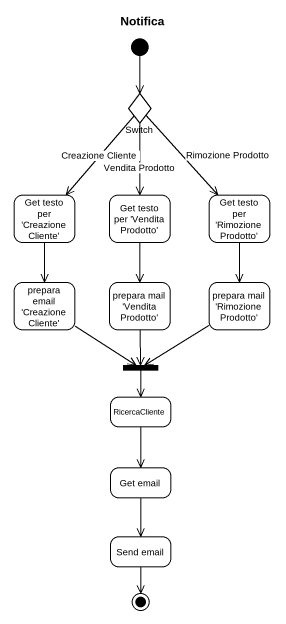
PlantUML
@startuml
title Notifica
hide empty description
state Switch <<choice>>
state "Get testo per 'Creazione Cliente'" as Get_testo_per_Creazione
state "Get testo per 'Vendita Prodotto'" as Get_testo_per_Vendita
state "Get testo per 'Rimozione Prodotto'" as Get_testo_per_Rimozione
state "prepara email 'Creazione Cliente'" as prepara_email_Creazione
state "prepara mail 'Vendita Prodotto'" as prepara_mail_Vendita
state "prepara mail 'Rimozione Prodotto'" as prepara_mail_Rimozione
state fork1 <<join>>
state RicercaCliente
state "Get email" as Get_email
state "Send email" as Send_email
[*] --> Switch
Switch --> Get_testo_per_Creazione : Creazione Cliente
Switch --> Get_testo_per_Vendita : Vendita Prodotto
Switch --> Get_testo_per_Rimozione : Rimozione Prodotto
Get_testo_per_Creazione --> prepara_email_Creazione
Get_testo_per_Vendita --> prepara_mail_Vendita
Get_testo_per_Rimozione --> prepara_mail_Rimozione
prepara_email_Creazione --> fork1
prepara_mail_Vendita --> fork1
prepara_mail_Rimozione --> fork1
fork1 --> RicercaCliente
RicercaCliente --> Get_email
Get_email --> Send_email
Send_email --> [*]
@enduml
